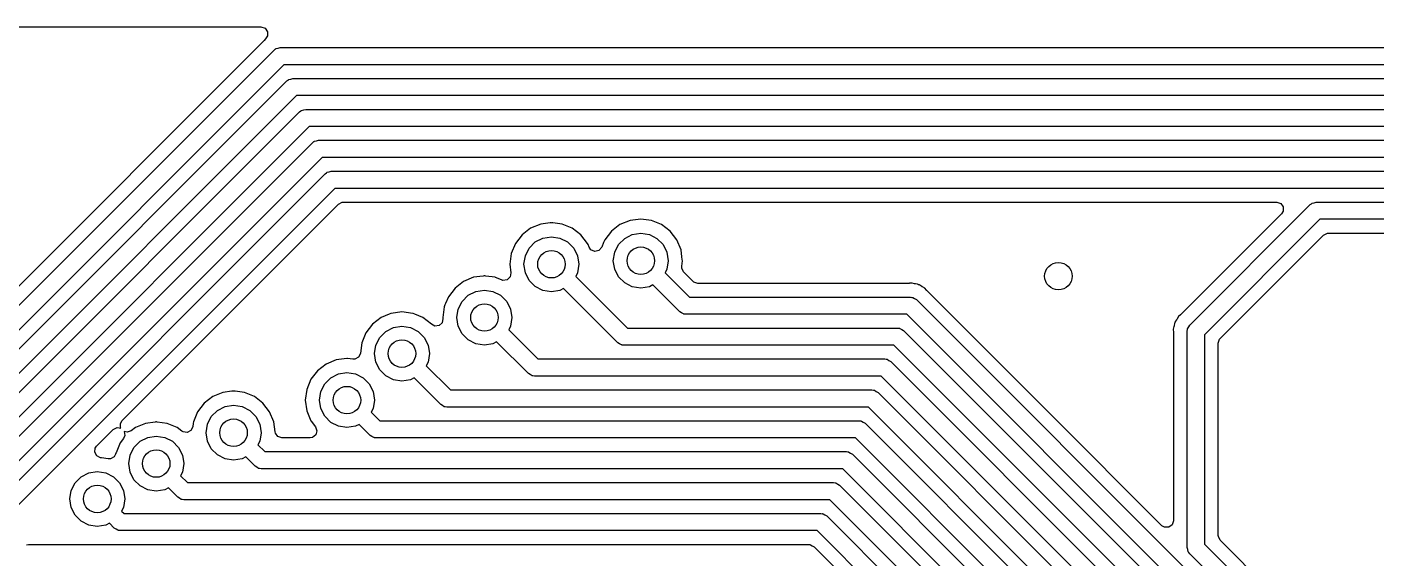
# Model space of a CAD drawing. Extents: x -27 to 355, y -108 to 35.
# Drawn here: x 275.39 to 295.02, y 26.7 to 34.42 of the extents above; entities that cross this region are included whole.
import ezdxf

# ---------------------------------------------------------------- set-up
doc = ezdxf.new("R2010")
doc.units = 0
doc.layers.add('BLACK', color=7, linetype='CONTINUOUS')

msp = doc.modelspace()

# ---------------------------------------------------------------- linework, layer by layer
at = {"layer": 'BLACK', "linetype": 'CONTINUOUS'}
for p, q in [((264.896, 34.4245), (278.799, 34.4245)), ((278.799, 34.4245), (278.858, 34.4056)), ((278.858, 34.4056), (278.894, 34.3561)), ((278.894, 34.3561), (278.894, 34.2949)), ((278.834, 34.2171), (272.408, 27.7909)), ((278.84, 34.2234), (278.834, 34.2171)), ((278.843, 34.2268), (278.84, 34.2234)), ((278.865, 34.2532), (278.843, 34.2268)), ((278.866, 34.2537), (278.865, 34.2532)), ((278.894, 34.2949), (278.866, 34.2537)), ((272.537, 27.636), (278.989, 34.0884)), ((278.989, 34.0884), (279.007, 34.1017)), ((279.007, 34.1017), (279.01, 34.1052)), ((279.01, 34.1052), (279.013, 34.106)), ((279.013, 34.106), (279.018, 34.1099)), ((279.018, 34.1099), (279.048, 34.1163)), ((279.048, 34.1163), (279.077, 34.125)), ((279.077, 34.125), (307.2, 34.125)), ((279.129, 33.875), (272.75, 27.4959)), ((307.148, 33.875), (279.129, 33.875)), ((272.986, 27.4498), (279.175, 33.6389)), ((279.175, 33.6389), (279.193, 33.6522)), ((279.193, 33.6522), (279.196, 33.6557)), ((279.196, 33.6557), (279.199, 33.6565)), ((279.199, 33.6565), (279.204, 33.6603)), ((279.204, 33.6603), (279.234, 33.6668)), ((279.234, 33.6668), (279.264, 33.6755)), ((279.264, 33.6755), (307.014, 33.6755)), ((279.315, 33.4255), (273.2, 27.3097)), ((306.962, 33.4255), (279.315, 33.4255)), ((273.436, 27.2636), (279.361, 33.1893)), ((279.361, 33.1893), (279.379, 33.2027)), ((279.379, 33.2027), (279.382, 33.2061)), ((279.382, 33.2061), (279.385, 33.2069)), ((279.385, 33.2069), (279.39, 33.2108)), ((279.39, 33.2108), (279.42, 33.2173)), ((279.42, 33.2173), (279.45, 33.226)), ((279.45, 33.226), (306.828, 33.226)), ((279.502, 32.976), (273.649, 27.1235)), ((306.776, 32.976), (279.502, 32.976)), ((279.606, 32.7678), (279.636, 32.7764)), ((279.636, 32.7764), (306.641, 32.7764)), ((273.885, 27.0774), (279.548, 32.7398)), ((279.548, 32.7398), (279.565, 32.7531)), ((279.565, 32.7531), (279.568, 32.7566)), ((279.568, 32.7566), (279.571, 32.7574)), ((279.571, 32.7574), (279.576, 32.7613)), ((279.576, 32.7613), (279.606, 32.7678)), ((279.688, 32.5264), (274.099, 26.9373)), ((306.59, 32.5264), (279.688, 32.5264)), ((274.335, 26.8912), (279.734, 32.2903)), ((279.734, 32.2903), (279.752, 32.3036)), ((279.752, 32.3036), (279.755, 32.3071)), ((279.755, 32.3071), (279.757, 32.3079)), ((279.757, 32.3079), (279.763, 32.3118)), ((279.763, 32.3118), (279.793, 32.3183)), ((279.793, 32.3183), (279.822, 32.3269)), ((279.822, 32.3269), (306.455, 32.3269)), ((279.874, 32.0769), (274.548, 26.7511)), ((306.403, 32.0769), (279.874, 32.0769)), ((276.779, 28.6985), (279.928, 31.8474)), ((279.928, 31.8474), (279.982, 31.8752)), ((279.982, 31.8752), (279.998, 31.8764)), ((279.998, 31.8764), (293.577, 31.8764)), ((292.312, 30.0884), (294.064, 31.8408)), ((293.577, 31.8764), (293.635, 31.8575)), ((293.635, 31.8575), (293.671, 31.808)), ((293.671, 31.808), (293.671, 31.7468)), ((294.064, 31.8408), (294.082, 31.8541)), ((294.082, 31.8541), (294.085, 31.8576)), ((294.085, 31.8576), (294.088, 31.8584)), ((294.088, 31.8584), (294.093, 31.8623)), ((294.093, 31.8623), (294.123, 31.8687)), ((294.123, 31.8687), (294.152, 31.8774)), ((294.152, 31.8774), (306.269, 31.8774)), ((284.168, 31.6101), (284.022, 31.5496)), ((284.325, 31.6307), (284.168, 31.6101)), ((284.482, 31.6101), (284.325, 31.6307)), ((284.628, 31.5496), (284.482, 31.6101)), ((293.647, 31.7074), (292.183, 30.2433)), ((294.204, 31.6274), (292.525, 29.9482)), ((293.671, 31.7468), (293.647, 31.7074)), ((306.217, 31.6274), (294.204, 31.6274)), ((282.722, 31.4977), (282.597, 31.4014)), ((282.868, 31.5582), (282.722, 31.4977)), ((283.007, 31.5765), (282.868, 31.5582)), ((283.019, 31.578), (283.007, 31.5765)), ((283.025, 31.5788), (283.019, 31.578)), ((283.031, 31.578), (283.025, 31.5788)), ((283.043, 31.5765), (283.031, 31.578)), ((283.182, 31.5582), (283.043, 31.5765)), ((283.328, 31.4977), (283.182, 31.5582)), ((283.453, 31.4014), (283.328, 31.4977)), ((283.897, 31.4533), (283.8, 31.3279)), ((284.022, 31.5496), (283.897, 31.4533)), ((284.09, 31.3487), (284.201, 31.4055)), ((284.201, 31.4055), (284.325, 31.4251)), ((284.325, 31.4251), (284.449, 31.4055)), ((284.449, 31.4055), (284.56, 31.3487)), ((284.753, 31.4533), (284.628, 31.5496)), ((284.85, 31.3279), (284.753, 31.4533)), ((294.258, 31.3979), (294.313, 31.4257)), ((294.313, 31.4257), (294.328, 31.4269)), ((294.328, 31.4269), (300.428, 31.4269)), ((282.5, 31.276), (282.44, 31.1299)), ((282.597, 31.4014), (282.5, 31.276)), ((282.645, 31.0968), (282.701, 31.2083)), ((282.701, 31.2083), (282.79, 31.2968)), ((282.79, 31.2968), (282.901, 31.3536)), ((282.901, 31.3536), (283.025, 31.3731)), ((283.025, 31.3731), (283.149, 31.3536)), ((283.149, 31.3536), (283.26, 31.2968)), ((283.26, 31.2968), (283.349, 31.2083)), ((283.349, 31.2083), (283.405, 31.0968)), ((283.55, 31.276), (283.453, 31.4014)), ((283.557, 31.2589), (283.55, 31.276)), ((283.573, 31.2199), (283.557, 31.2589)), ((283.6, 31.1825), (283.573, 31.2199)), ((283.756, 31.2199), (283.716, 31.1733)), ((283.784, 31.2886), (283.756, 31.2199)), ((283.8, 31.3279), (283.784, 31.2886)), ((283.945, 31.1487), (284.001, 31.2602)), ((284.001, 31.2602), (284.09, 31.3487)), ((284.56, 31.3487), (284.649, 31.2602)), ((284.649, 31.2602), (284.705, 31.1487)), ((284.91, 31.1818), (284.85, 31.3279)), ((292.754, 29.8942), (294.258, 31.3979)), ((282.44, 31.1299), (282.419, 30.9731)), ((282.625, 30.9731), (282.645, 31.0968)), ((283.405, 31.0968), (283.425, 30.9731)), ((283.656, 31.1591), (283.6, 31.1825)), ((283.716, 31.1733), (283.656, 31.1591)), ((283.925, 31.0251), (283.945, 31.1487)), ((283.945, 30.9015), (283.925, 31.0251)), ((284.705, 31.1487), (284.725, 31.0251)), ((284.725, 31.0251), (284.705, 30.9015)), ((284.923, 31.0823), (284.91, 31.1818)), ((284.92, 30.945), (284.931, 31.0251)), ((284.928, 31.044), (284.923, 31.0823)), ((284.931, 31.0251), (284.928, 31.044)), ((282.419, 30.9731), (282.436, 30.8497)), ((282.436, 30.8491), (282.424, 30.789)), ((282.436, 30.8497), (282.436, 30.8491)), ((282.645, 30.8495), (282.625, 30.9731)), ((282.701, 30.738), (282.645, 30.8495)), ((283.405, 30.8495), (283.378, 30.7965)), ((283.425, 30.9731), (283.405, 30.8495)), ((284.001, 30.79), (283.945, 30.9015)), ((284.705, 30.9015), (284.678, 30.8484)), ((284.678, 30.8484), (285.032, 30.4948)), ((284.921, 30.9166), (284.92, 30.945)), ((284.948, 30.8621), (284.921, 30.9166)), ((285.086, 30.7243), (284.948, 30.8621)), ((281.622, 30.6264), (281.525, 30.501)), ((281.747, 30.7227), (281.622, 30.6264)), ((281.893, 30.7832), (281.747, 30.7227)), ((282.029, 30.801), (281.893, 30.7832)), ((282.044, 30.803), (282.029, 30.801)), ((282.05, 30.8038), (282.044, 30.803)), ((282.056, 30.803), (282.05, 30.8038)), ((282.071, 30.801), (282.056, 30.803)), ((282.207, 30.7832), (282.071, 30.801)), ((282.213, 30.7807), (282.207, 30.7832)), ((282.3, 30.7447), (282.213, 30.7807)), ((282.319, 30.7389), (282.3, 30.7447)), ((282.38, 30.7468), (282.319, 30.7389)), ((282.424, 30.789), (282.38, 30.7468)), ((282.79, 30.6495), (282.701, 30.738)), ((282.901, 30.5927), (282.79, 30.6495)), ((283.202, 30.6197), (283.149, 30.5927)), ((283.99, 29.8319), (283.202, 30.6197)), ((283.378, 30.7965), (284.13, 30.0452)), ((284.09, 30.7015), (284.001, 30.79)), ((284.201, 30.6446), (284.09, 30.7015)), ((284.325, 30.6251), (284.201, 30.6446)), ((284.449, 30.6446), (284.325, 30.6251)), ((284.502, 30.6717), (284.449, 30.6446)), ((284.892, 30.2814), (284.502, 30.6717)), ((285.098, 30.7142), (285.086, 30.7243)), ((285.156, 30.6953), (285.098, 30.7142)), ((288.227, 30.6953), (285.156, 30.6953)), ((288.236, 30.6956), (288.227, 30.6953)), ((288.275, 30.699), (288.236, 30.6957)), ((288.236, 30.6957), (288.236, 30.6956)), ((288.308, 30.69), (288.275, 30.699)), ((288.312, 30.689), (288.308, 30.69)), ((288.321, 30.6871), (288.312, 30.689)), ((288.35, 30.6819), (288.321, 30.6871)), ((288.359, 30.6804), (288.35, 30.6819)), ((288.35, 30.6819), (288.35, 30.6819)), ((288.366, 30.676), (288.359, 30.6804)), ((288.372, 30.674), (288.366, 30.676)), ((288.377, 30.6716), (288.372, 30.674)), ((288.385, 30.6693), (288.377, 30.6716)), ((288.411, 30.6516), (288.385, 30.6693)), ((288.417, 30.647), (288.411, 30.6516)), ((288.425, 30.6424), (288.417, 30.647)), ((288.458, 30.623), (288.425, 30.6424)), ((288.482, 30.5943), (288.458, 30.623)), ((281.525, 30.501), (281.484, 30.4)), ((281.67, 30.3218), (281.726, 30.4333)), ((281.726, 30.4333), (281.815, 30.5218)), ((281.815, 30.5218), (281.926, 30.5786)), ((281.926, 30.5786), (282.05, 30.5981)), ((282.05, 30.5981), (282.174, 30.5786)), ((282.174, 30.5786), (282.285, 30.5218)), ((282.285, 30.5218), (282.374, 30.4333)), ((282.374, 30.4333), (282.43, 30.3218)), ((283.025, 30.5731), (282.901, 30.5927)), ((283.149, 30.5927), (283.025, 30.5731)), ((285.032, 30.4948), (288.246, 30.4948)), ((288.246, 30.4948), (288.268, 30.4916)), ((288.268, 30.4916), (288.272, 30.4919)), ((288.272, 30.4919), (288.275, 30.4905)), ((288.275, 30.4905), (288.281, 30.4896)), ((288.281, 30.4896), (288.307, 30.4729)), ((288.307, 30.4729), (288.334, 30.4582)), ((288.334, 30.4582), (295.36, 23.4325)), ((288.483, 30.5932), (288.482, 30.5943)), ((288.489, 30.5868), (288.483, 30.5932)), ((290.276, 28.7999), (288.489, 30.5868)), ((280.665, 30.2465), (280.547, 30.1977)), ((280.687, 30.2557), (280.665, 30.2465)), ((280.693, 30.2582), (280.687, 30.2557)), ((280.85, 30.2788), (280.693, 30.2582)), ((281.007, 30.2582), (280.85, 30.2788)), ((281.013, 30.2557), (281.007, 30.2582)), ((281.035, 30.2465), (281.013, 30.2557)), ((281.153, 30.1977), (281.035, 30.2465)), ((281.465, 30.3549), (281.444, 30.1981)), ((281.476, 30.3808), (281.465, 30.3549)), ((281.484, 30.4), (281.476, 30.3808)), ((281.65, 30.1981), (281.67, 30.3218)), ((282.43, 30.3218), (282.45, 30.1981)), ((284.919, 30.2666), (284.892, 30.2814)), ((284.945, 30.2499), (284.919, 30.2666)), ((284.951, 30.249), (284.945, 30.2499)), ((284.954, 30.2476), (284.951, 30.249)), ((284.958, 30.248), (284.954, 30.2476)), ((284.98, 30.2448), (284.958, 30.248)), ((288.194, 30.2448), (284.98, 30.2448)), ((295.146, 23.2924), (288.194, 30.2448)), ((292.177, 30.2374), (292.147, 30.2125)), ((292.183, 30.2433), (292.177, 30.2374)), ((280.422, 30.1014), (280.325, 29.976)), ((280.547, 30.1977), (280.422, 30.1014)), ((280.615, 29.9968), (280.726, 30.0536)), ((280.726, 30.0536), (280.85, 30.0731)), ((280.85, 30.0731), (280.974, 30.0536)), ((280.974, 30.0536), (281.085, 29.9968)), ((281.278, 30.1014), (281.153, 30.1977)), ((281.28, 30.0996), (281.278, 30.1014)), ((281.33, 30.0731), (281.28, 30.0996)), ((281.391, 30.081), (281.33, 30.0731)), ((281.435, 30.1232), (281.391, 30.081)), ((281.446, 30.1833), (281.435, 30.1232)), ((281.444, 30.1981), (281.445, 30.1917)), ((281.445, 30.1917), (281.445, 30.1917)), ((281.445, 30.1917), (281.446, 30.1833)), ((281.67, 30.0745), (281.65, 30.1981)), ((281.726, 29.963), (281.67, 30.0745)), ((282.43, 30.0745), (282.403, 30.0215)), ((282.45, 30.1981), (282.43, 30.0745)), ((284.13, 30.0452), (288.06, 30.0452)), ((288.06, 30.0452), (288.082, 30.0421)), ((288.082, 30.0421), (288.086, 30.0424)), ((288.086, 30.0424), (288.089, 30.041)), ((288.089, 30.041), (288.095, 30.0401)), ((288.095, 30.0401), (288.121, 30.0234)), ((292.081, 30.0663), (292.071, 30.0288)), ((292.071, 30.0288), (292.071, 30.0202)), ((292.083, 30.0748), (292.081, 30.0663)), ((292.085, 30.0871), (292.083, 30.0762)), ((292.083, 30.0762), (292.083, 30.0748)), ((292.088, 30.1045), (292.085, 30.0871)), ((292.089, 30.113), (292.088, 30.1045)), ((292.088, 30.1045), (292.088, 30.1045)), ((292.094, 30.1205), (292.089, 30.113)), ((292.096, 30.126), (292.094, 30.1205)), ((292.098, 30.1313), (292.096, 30.126)), ((292.1, 30.1397), (292.098, 30.1313)), ((292.123, 30.1715), (292.1, 30.1397)), ((292.127, 30.1788), (292.123, 30.1715)), ((292.128, 30.1796), (292.127, 30.1788)), ((292.147, 30.2125), (292.128, 30.1796)), ((292.278, 30.0266), (292.279, 30.0291)), ((292.279, 30.0291), (292.28, 30.0355)), ((292.28, 30.0355), (292.297, 30.0614)), ((292.297, 30.0614), (292.312, 30.0884)), ((280.325, 29.976), (280.265, 29.8299)), ((280.47, 29.7968), (280.526, 29.9083)), ((280.526, 29.9083), (280.615, 29.9968)), ((281.085, 29.9968), (281.174, 29.9083)), ((281.174, 29.9083), (281.23, 29.7968)), ((281.815, 29.8745), (281.726, 29.963)), ((281.926, 29.8177), (281.815, 29.8745)), ((282.227, 29.8447), (282.174, 29.8177)), ((282.689, 29.3823), (282.227, 29.8447)), ((282.403, 30.0215), (282.829, 29.5957)), ((288.121, 30.0234), (288.148, 30.0086)), ((288.148, 30.0086), (294.86, 23.2968)), ((292.071, 30.0202), (292.074, 29.9901)), ((292.074, 29.9901), (292.075, 29.9815)), ((292.075, 29.9815), (292.075, 27.2404)), ((292.275, 30), (292.278, 30.022)), ((292.275, 26.8513), (292.275, 30)), ((292.278, 30.022), (292.278, 30.0266)), ((292.525, 29.9482), (292.525, 26.903)), ((292.726, 29.8242), (292.744, 29.8824)), ((292.744, 29.8824), (292.754, 29.8942)), ((280.245, 29.6766), (280.218, 29.6213)), ((280.265, 29.8299), (280.245, 29.6776)), ((280.245, 29.6776), (280.245, 29.6766)), ((280.45, 29.6731), (280.47, 29.7968)), ((280.47, 29.5495), (280.45, 29.6731)), ((281.23, 29.7968), (281.25, 29.6731)), ((281.25, 29.6731), (281.23, 29.5495)), ((282.05, 29.7981), (281.926, 29.8177)), ((282.174, 29.8177), (282.05, 29.7981)), ((284.017, 29.8171), (283.99, 29.8319)), ((284.042, 29.8004), (284.017, 29.8171)), ((284.049, 29.7995), (284.042, 29.8004)), ((284.051, 29.7981), (284.049, 29.7995)), ((284.056, 29.7984), (284.051, 29.7981)), ((284.078, 29.7952), (284.056, 29.7984)), ((288.008, 29.7952), (284.078, 29.7952)), ((294.646, 23.1566), (288.008, 29.7952)), ((292.726, 27.0271), (292.726, 29.8242)), ((279.747, 29.5212), (279.622, 29.4249)), ((279.893, 29.5817), (279.747, 29.5212)), ((280.05, 29.6023), (279.893, 29.5817)), ((280.056, 29.6015), (280.05, 29.6023)), ((280.134, 29.5913), (280.056, 29.6015)), ((280.165, 29.5921), (280.134, 29.5913)), ((280.218, 29.6213), (280.165, 29.5921)), ((280.526, 29.438), (280.47, 29.5495)), ((281.23, 29.5495), (281.203, 29.4965)), ((281.203, 29.4965), (281.554, 29.1462)), ((282.829, 29.5957), (287.873, 29.5957)), ((287.873, 29.5957), (287.895, 29.5925)), ((287.895, 29.5925), (287.9, 29.5929)), ((287.9, 29.5929), (287.902, 29.5915)), ((287.902, 29.5915), (287.909, 29.5906)), ((287.909, 29.5906), (287.935, 29.5739)), ((287.935, 29.5739), (287.962, 29.5591)), ((287.962, 29.5591), (294.36, 23.1611)), ((279.525, 29.2995), (279.465, 29.1534)), ((279.622, 29.4249), (279.525, 29.2995)), ((279.726, 29.2318), (279.815, 29.3203)), ((279.815, 29.3203), (279.926, 29.3771)), ((279.926, 29.3771), (280.05, 29.3967)), ((280.05, 29.3967), (280.174, 29.3771)), ((280.174, 29.3771), (280.285, 29.3203)), ((280.285, 29.3203), (280.374, 29.2318)), ((280.615, 29.3495), (280.526, 29.438)), ((280.726, 29.2927), (280.615, 29.3495)), ((280.85, 29.2731), (280.726, 29.2927)), ((280.974, 29.2927), (280.85, 29.2731)), ((281.027, 29.3197), (280.974, 29.2927)), ((281.414, 28.9328), (281.027, 29.3197)), ((282.716, 29.3676), (282.689, 29.3823)), ((282.742, 29.3509), (282.716, 29.3676)), ((282.748, 29.3499), (282.742, 29.3509)), ((282.751, 29.3486), (282.748, 29.3499)), ((282.755, 29.3489), (282.751, 29.3486)), ((282.777, 29.3457), (282.755, 29.3489)), ((287.822, 29.3457), (282.777, 29.3457)), ((294.146, 23.0209), (287.822, 29.3457)), ((278.097, 29.0477), (277.972, 28.9514)), ((278.243, 29.1082), (278.097, 29.0477)), ((278.376, 29.1256), (278.243, 29.1082)), ((278.394, 29.128), (278.376, 29.1256)), ((278.4, 29.1288), (278.394, 29.128)), ((278.406, 29.128), (278.4, 29.1288)), ((278.424, 29.1256), (278.406, 29.128)), ((278.557, 29.1082), (278.424, 29.1256)), ((278.703, 29.0477), (278.557, 29.1082)), ((278.828, 28.9514), (278.703, 29.0477)), ((279.465, 29.1534), (279.444, 28.9967)), ((279.65, 28.9967), (279.67, 29.1203)), ((279.67, 29.1203), (279.726, 29.2318)), ((280.374, 29.2318), (280.43, 29.1203)), ((280.43, 29.1203), (280.45, 28.9967)), ((281.554, 29.1462), (287.687, 29.1462)), ((287.687, 29.1462), (287.709, 29.143)), ((287.709, 29.143), (287.714, 29.1433)), ((287.714, 29.1433), (287.716, 29.142)), ((287.716, 29.142), (287.723, 29.1411)), ((287.723, 29.1411), (287.749, 29.1244)), ((287.749, 29.1244), (287.776, 29.1096)), ((287.776, 29.1096), (293.86, 23.0254)), ((277.972, 28.9514), (277.875, 28.826)), ((278.165, 28.8468), (278.276, 28.9036)), ((278.276, 28.9036), (278.4, 28.9231)), ((278.4, 28.9231), (278.524, 28.9036)), ((278.524, 28.9036), (278.635, 28.8468)), ((278.925, 28.826), (278.828, 28.9514)), ((279.444, 28.9967), (279.465, 28.8399)), ((279.67, 28.8731), (279.65, 28.9967)), ((279.726, 28.7616), (279.67, 28.8731)), ((280.43, 28.8731), (280.403, 28.82)), ((280.45, 28.9967), (280.43, 28.8731)), ((281.441, 28.9181), (281.414, 28.9328)), ((281.466, 28.9014), (281.441, 28.9181)), ((281.473, 28.9004), (281.466, 28.9014)), ((281.475, 28.8991), (281.473, 28.9004)), ((281.48, 28.8994), (281.475, 28.8991)), ((281.502, 28.8962), (281.48, 28.8994)), ((287.635, 28.8962), (281.502, 28.8962)), ((293.646, 22.8852), (287.635, 28.8962)), ((276.754, 28.6566), (276.779, 28.6985)), ((276.756, 28.5954), (276.754, 28.6566)), ((277.118, 28.6587), (276.972, 28.5982)), ((277.261, 28.6774), (277.118, 28.6587)), ((277.269, 28.6785), (277.261, 28.6774)), ((277.275, 28.6793), (277.269, 28.6785)), ((277.281, 28.6785), (277.275, 28.6793)), ((277.289, 28.6774), (277.281, 28.6785)), ((277.432, 28.6587), (277.289, 28.6774)), ((277.578, 28.5982), (277.432, 28.6587)), ((277.812, 28.6595), (277.806, 28.6104)), ((277.815, 28.6799), (277.812, 28.6595)), ((277.875, 28.826), (277.815, 28.6799)), ((278.02, 28.6468), (278.076, 28.7583)), ((278.076, 28.7583), (278.165, 28.8468)), ((278.635, 28.8468), (278.724, 28.7583)), ((278.724, 28.7583), (278.78, 28.6468)), ((278.985, 28.6799), (278.925, 28.826)), ((278.995, 28.6069), (278.985, 28.6799)), ((279.465, 28.8399), (279.525, 28.6938)), ((279.525, 28.6938), (279.529, 28.6887)), ((279.529, 28.6887), (279.592, 28.6069)), ((279.815, 28.6731), (279.726, 28.7616)), ((279.926, 28.6162), (279.815, 28.6731)), ((280.403, 28.82), (280.527, 28.6967)), ((280.527, 28.6967), (287.501, 28.6967)), ((287.501, 28.6967), (287.523, 28.6935)), ((287.523, 28.6935), (287.528, 28.6938)), ((287.528, 28.6938), (287.53, 28.6925)), ((287.53, 28.6925), (287.536, 28.6915)), ((287.536, 28.6915), (287.562, 28.6748)), ((287.562, 28.6748), (287.589, 28.6601)), ((287.589, 28.6601), (293.36, 22.8897)), ((291.905, 27.1704), (290.276, 28.7999)), ((276.407, 28.3264), (276.65, 28.5696)), ((276.65, 28.5696), (276.705, 28.5974)), ((276.705, 28.5974), (276.761, 28.5885)), ((276.761, 28.5885), (276.756, 28.5954)), ((276.818, 28.4841), (276.799, 28.4393)), ((276.852, 28.5295), (276.809, 28.5422)), ((276.809, 28.5422), (276.818, 28.4841)), ((276.909, 28.5499), (276.852, 28.5295)), ((276.91, 28.5503), (276.909, 28.5499)), ((276.972, 28.5982), (276.91, 28.5503)), ((277.151, 28.454), (277.275, 28.4736)), ((277.275, 28.4736), (277.399, 28.454)), ((277.647, 28.5448), (277.578, 28.5982)), ((277.665, 28.534), (277.647, 28.5448)), ((277.726, 28.526), (277.665, 28.534)), ((277.779, 28.5552), (277.726, 28.526)), ((277.806, 28.6104), (277.779, 28.5552)), ((278, 28.5231), (278.02, 28.6468)), ((278.02, 28.3995), (278, 28.5231)), ((278.78, 28.6468), (278.8, 28.5231)), ((278.8, 28.5231), (278.78, 28.3995)), ((279.004, 28.5337), (278.995, 28.6069)), ((279.008, 28.5161), (279.004, 28.5337)), ((279.044, 28.4666), (279.008, 28.5161)), ((279.102, 28.4477), (279.044, 28.4666)), ((279.595, 28.4906), (279.547, 28.4533)), ((279.592, 28.6069), (279.613, 28.5493)), ((279.613, 28.5493), (279.595, 28.4906)), ((280.05, 28.5967), (279.926, 28.6162)), ((280.174, 28.6162), (280.05, 28.5967)), ((280.227, 28.6433), (280.174, 28.6162)), ((280.387, 28.4833), (280.227, 28.6433)), ((280.414, 28.4685), (280.387, 28.4833)), ((280.439, 28.4518), (280.414, 28.4685)), ((276.38, 28.2384), (276.388, 28.299)), ((276.388, 28.299), (276.407, 28.3264)), ((276.75, 28.3765), (276.69, 28.2304)), ((276.799, 28.4393), (276.75, 28.3765)), ((276.895, 28.1972), (276.951, 28.3087)), ((276.951, 28.3087), (277.04, 28.3972)), ((277.04, 28.3972), (277.151, 28.454)), ((277.399, 28.454), (277.51, 28.3972)), ((277.51, 28.3972), (277.599, 28.3087)), ((277.599, 28.3087), (277.655, 28.1972)), ((278.076, 28.288), (278.02, 28.3995)), ((278.165, 28.1995), (278.076, 28.288)), ((278.78, 28.3995), (278.753, 28.3465)), ((278.753, 28.3465), (278.853, 28.2472)), ((279.514, 28.4477), (279.102, 28.4477)), ((279.547, 28.4533), (279.514, 28.4477)), ((280.446, 28.4509), (280.439, 28.4518)), ((280.448, 28.4496), (280.446, 28.4509)), ((280.453, 28.4499), (280.448, 28.4496)), ((280.475, 28.4467), (280.453, 28.4499)), ((287.449, 28.4467), (280.475, 28.4467)), ((293.146, 22.7495), (287.449, 28.4467)), ((276.409, 28.1846), (276.38, 28.2384)), ((276.464, 28.1582), (276.409, 28.1846)), ((276.478, 28.1564), (276.464, 28.1582)), ((276.575, 28.1436), (276.478, 28.1564)), ((276.61, 28.1435), (276.575, 28.1449)), ((276.575, 28.1449), (276.575, 28.1436)), ((276.663, 28.1727), (276.61, 28.1435)), ((276.685, 28.2183), (276.663, 28.1727)), ((276.687, 28.2177), (276.685, 28.2183)), ((276.689, 28.224), (276.687, 28.2177)), ((276.69, 28.2304), (276.689, 28.224)), ((276.875, 28.0736), (276.895, 28.1972)), ((276.895, 27.95), (276.875, 28.0736)), ((277.655, 28.1972), (277.675, 28.0736)), ((277.675, 28.0736), (277.655, 27.95)), ((278.276, 28.1427), (278.165, 28.1995)), ((278.4, 28.1231), (278.276, 28.1427)), ((278.524, 28.1427), (278.4, 28.1231)), ((278.577, 28.1697), (278.524, 28.1427)), ((278.713, 28.0338), (278.577, 28.1697)), ((278.853, 28.2472), (287.315, 28.2472)), ((287.315, 28.2472), (287.337, 28.244)), ((287.337, 28.244), (287.341, 28.2443)), ((287.341, 28.2443), (287.344, 28.2429)), ((287.344, 28.2429), (287.35, 28.242)), ((287.35, 28.242), (287.376, 28.2253)), ((287.376, 28.2253), (287.403, 28.2106)), ((287.403, 28.2106), (292.86, 22.7539)), ((276.095, 27.7937), (276.183, 27.8822)), ((276.183, 27.8822), (276.295, 27.939)), ((276.295, 27.939), (276.418, 27.9586)), ((276.418, 27.9586), (276.542, 27.939)), ((276.542, 27.939), (276.654, 27.8822)), ((276.654, 27.8822), (276.742, 27.7937)), ((276.951, 27.8385), (276.895, 27.95)), ((277.655, 27.95), (277.628, 27.897)), ((277.628, 27.897), (277.728, 27.7976)), ((278.74, 28.019), (278.713, 28.0338)), ((278.765, 28.0023), (278.74, 28.019)), ((278.772, 28.0014), (278.765, 28.0023)), ((278.774, 28), (278.772, 28.0014)), ((278.779, 28.0004), (278.774, 28)), ((278.801, 27.9972), (278.779, 28.0004)), ((287.263, 27.9972), (278.801, 27.9972)), ((292.646, 22.6138), (287.263, 27.9972)), ((276.018, 27.5586), (276.038, 27.6822)), ((276.038, 27.6822), (276.095, 27.7937)), ((276.742, 27.7937), (276.799, 27.6822)), ((276.799, 27.6822), (276.818, 27.5586)), ((277.04, 27.75), (276.951, 27.8385)), ((277.151, 27.6932), (277.04, 27.75)), ((277.275, 27.6736), (277.151, 27.6932)), ((277.399, 27.6932), (277.275, 27.6736)), ((277.452, 27.7202), (277.399, 27.6932)), ((277.588, 27.5843), (277.452, 27.7202)), ((277.728, 27.7976), (287.129, 27.7976)), ((287.129, 27.7976), (287.151, 27.7945)), ((287.151, 27.7945), (287.155, 27.7948)), ((287.155, 27.7948), (287.158, 27.7934)), ((287.158, 27.7934), (287.164, 27.7925)), ((287.164, 27.7925), (287.19, 27.7758)), ((287.19, 27.7758), (287.217, 27.761)), ((287.217, 27.761), (292.36, 22.6182)), ((276.038, 27.435), (276.018, 27.5586)), ((276.818, 27.5586), (276.799, 27.435)), ((277.615, 27.5695), (277.588, 27.5843)), ((277.64, 27.5528), (277.615, 27.5695)), ((277.647, 27.5519), (277.64, 27.5528)), ((277.649, 27.5505), (277.647, 27.5519)), ((277.654, 27.5508), (277.649, 27.5505)), ((277.676, 27.5476), (277.654, 27.5508)), ((287.077, 27.5476), (277.676, 27.5476)), ((292.146, 22.4781), (287.077, 27.5476)), ((276.095, 27.3235), (276.038, 27.435)), ((276.183, 27.235), (276.095, 27.3235)), ((276.799, 27.435), (276.772, 27.3819)), ((276.772, 27.3819), (276.806, 27.3481)), ((276.806, 27.3481), (286.942, 27.3481)), ((286.942, 27.3481), (286.964, 27.3449)), ((286.964, 27.3449), (286.969, 27.3453)), ((286.969, 27.3453), (286.971, 27.3439)), ((286.971, 27.3439), (286.978, 27.343)), ((286.978, 27.343), (287.004, 27.3263)), ((287.004, 27.3263), (287.031, 27.3115)), ((287.031, 27.3115), (291.86, 22.4825)), ((276.295, 27.1781), (276.183, 27.235)), ((276.418, 27.1586), (276.295, 27.1781)), ((276.542, 27.1781), (276.418, 27.1586)), ((276.595, 27.2052), (276.542, 27.1781)), ((276.665, 27.1347), (276.595, 27.2052)), ((276.692, 27.12), (276.665, 27.1347)), ((276.718, 27.1033), (276.692, 27.12)), ((276.725, 27.1023), (276.718, 27.1033)), ((276.727, 27.101), (276.725, 27.1023)), ((276.732, 27.1013), (276.727, 27.101)), ((276.754, 27.0981), (276.732, 27.1013)), ((286.891, 27.0981), (276.754, 27.0981)), ((291.646, 22.3423), (286.891, 27.0981)), ((291.945, 27.1462), (291.905, 27.1704)), ((292.006, 27.1462), (291.945, 27.1462)), ((292.056, 27.1822), (292.006, 27.1462)), ((292.075, 27.2404), (292.056, 27.1822)), ((275.389, 26.8899), (275.418, 26.8986)), ((275.418, 26.8986), (286.756, 26.8986)), ((286.756, 26.8986), (286.778, 26.8954)), ((286.778, 26.8954), (286.783, 26.8957)), ((286.783, 26.8957), (286.785, 26.8944)), ((286.785, 26.8944), (286.792, 26.8935)), ((286.792, 26.8935), (286.818, 26.8768)), ((292.525, 26.903), (295.834, 23.5937)), ((292.727, 27.0116), (292.726, 27.0271)), ((292.754, 26.9571), (292.727, 27.0116)), ((295.963, 23.7486), (292.754, 26.9571)), ((286.818, 26.8768), (286.845, 26.862)), ((286.845, 26.862), (291.36, 22.3468)), ((292.284, 26.8217), (292.275, 26.8513)), ((292.29, 26.7916), (292.284, 26.8217)), ((292.294, 26.7864), (292.29, 26.7916)), ((292.295, 26.7837), (292.294, 26.7864)), ((292.298, 26.7807), (292.295, 26.7837)), ((292.312, 26.7629), (292.298, 26.7807)), ((295.621, 23.4536), (292.312, 26.7629))]:
    msp.add_line(p, q, dxfattribs=at)
at = {"layer": 'BLACK'}
for centre in [(284.325, 31.0251), (283.025, 30.9731), (290.4, 30.8), (282.05, 30.1981), (280.85, 29.6731), (280.05, 28.9967), (278.4, 28.5231), (277.275, 28.0736), (276.418, 27.5586)]:
    msp.add_circle(centre, 0.2, dxfattribs=at)

doc.saveas('drawing.dxf')
